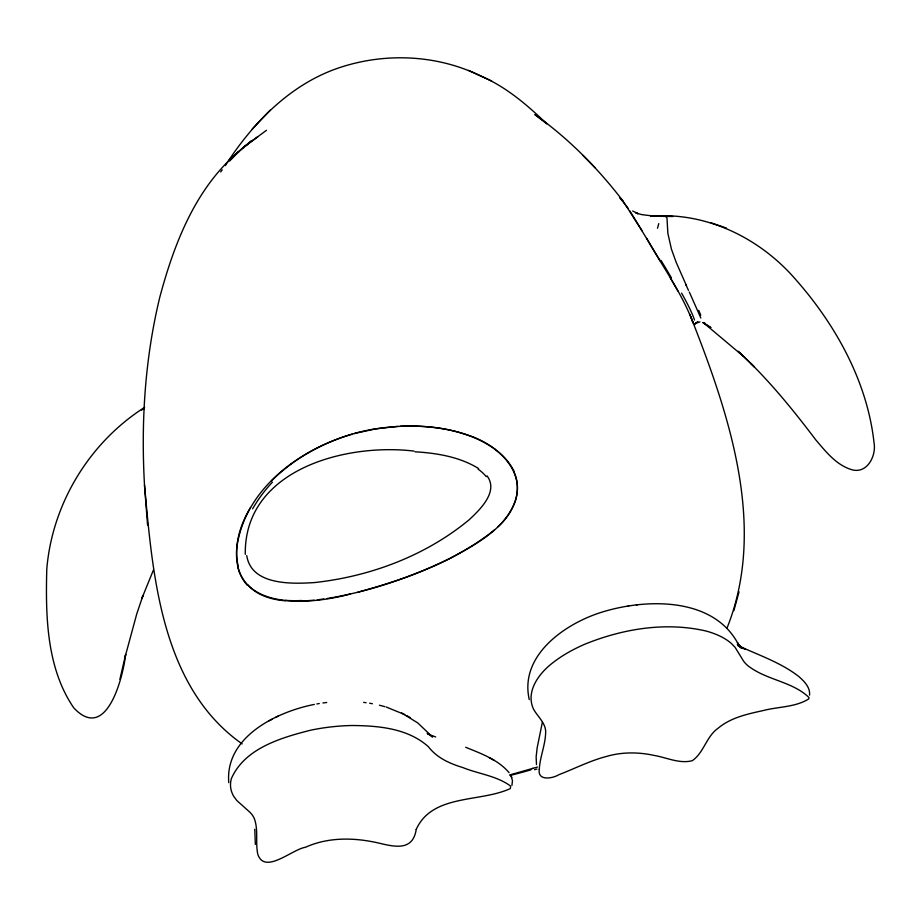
<?xml version="1.0" encoding="UTF-8"?>
<svg xmlns="http://www.w3.org/2000/svg" width="920" height="920" viewBox="0 0 920 920"><rect width="100%" height="100%" fill="white"/><g stroke="black" fill="none" stroke-linecap="round" stroke-linejoin="round"><path stroke-width="1.38" d="M245.272 554.3C244.145 469.499 345.632 442.888 413.977 451.087M809.565 695.129C810.382 687.297 804.08 681.133 798.652 676.395C780.47 662.319 758.275 655.029 737.679 645.438M727.042 627.992C768.016 525.607 727.95 410.86 689.609 313.869M542.432 721.947L537.165 747.787L536.141 756.861L536.486 764.612M119.922 679.247L125.649 654.442C123.188 676.442 106.754 743.245 73.703 707.779C46.471 667.862 45.551 615.963 46.782 569.204C52.129 503.826 89.355 442.554 144.647 407.341M124.924 657.558L136.735 613.996L142.991 595.447L141.726 598.77L153.421 570.032M733.849 610.673L739.047 591.801M511.945 785.369L512.474 780.723L511.44 776.859M250.573 507.426C239.982 525.021 233.231 546.526 238.395 566.984M220.673 171.948L222.226 169.843M225.319 165.623C253.483 121.647 292.79 81.604 343.965 66.228C388.148 52.67 437.586 55.28 479.366 75.348M694.554 324.645L696.06 322.862M270.192 110.112L252.252 129.018M229.632 161.023L239.016 151.374C195.477 188.117 174.19 243.501 159.827 297.091C144.911 358.512 140.909 422.211 144.509 485.208C152.708 575.345 161.126 686.987 242.167 743.912M497.651 527.045C512.934 513.74 523.261 491.084 513.762 471.511M271.365 480.999C293.641 458.712 321.977 442.98 352.118 434.136M494.477 529.909C455.112 561.614 406.214 579.014 357.983 592.158M266.466 130.295L242.742 147.879L229.264 159.942L251.965 140.472L242.742 147.879L257.922 136.643M697.912 321.505L694.956 323.667L699.959 321.897M314.353 704.409C276.425 711.884 224.848 737.081 228.769 782.678M269.146 720.785L272.078 719.29M275.597 717.439L278.173 716.116M537.452 767.05L509.542 775.008M532.944 768.361L532.036 768.625M355.879 433.113C301.587 447.867 245.479 487.554 236.911 546.745C230.264 611.512 309.108 605.36 350.175 594.021M354.246 433.538L376.222 428.789L397.82 426.409M534.566 769.683L536.947 769.051M737.322 644.253L741.244 648.002L737.437 642.7L738.794 645.173C714.713 597.39 648.347 598.31 603.957 611.524C566.536 622.46 518.995 654.706 529.264 699.591M326.957 598.54C369.713 591.548 411.148 577.311 450.053 558.382C475.237 544.536 504.93 529.506 515.43 500.698C525.596 469.085 494.661 443.21 467.36 434.976C437.862 424.856 405.789 424.12 375.187 428.961M316.848 703.938L319.274 703.535M323.794 598.977L317.354 599.84M636.341 604.865L637.548 604.716M628.141 605.946L628.797 605.866M322.92 702.949L326.726 702.5M314.168 600.196L301.634 601.116M400.246 426.27C432.929 425.063 467.716 429.916 494.994 449.167M672.75 216.511L650.681 216.177C706.571 211.68 760.449 238.245 796.386 280.312C836.084 325.496 867.318 382.041 874 442.451C876.61 456.021 866.824 474.846 850.873 469.43C835.785 464.496 825.677 451.433 815.752 439.829C792.062 408.468 767.084 377.89 738.081 351.244L754.354 366.884M415.012 451.789C436.908 453.1 459.643 456.826 478.595 468.533M655.074 216.269L641.734 214.613L635.893 212.992L638.158 213.704L632.684 210.99M285.43 600.783C271.653 599.713 257.094 595.458 247.675 584.775M363.664 702.385L366.068 702.707M710.757 327.509L703.259 322.563L704.398 323.587L704.662 322.609M369.667 703.202L372.393 703.742M379.466 705.226L384.859 706.652M665.597 216.361L666.988 217.982L667.862 233.358L671.45 249.182L676.211 262.407L686.446 285.637M726.512 228.102L711.022 222.801M386.204 707.008L404.731 714.598M435.678 736.954L430.284 734.976M465.669 747.27C481.056 753.56 498.03 759.563 509.082 772.673M738.404 645.794L745.522 649.462L737.909 645.035M479.665 75.52C505.39 86.273 526.93 104.638 546.767 123.82L534.853 114.563C568.502 138.368 597.632 168.038 622.725 200.629L642.217 230.954M468.556 70.357L491.544 81.006M427.57 733.7L429.939 734.838L427.57 733.435M401.603 712.908L417.795 722.959L432.561 737.023L427.202 733.228M406.824 715.737L410.147 717.531M489.152 757.631L494.051 760.311M738.507 645.633L740.623 646.794M704.237 323.564L710.746 327.554M619.712 197.57L628.36 208.598M703.259 322.563L743.072 356.051M739.047 645.702L742.371 648.508L739.726 646.277M619.931 197.719L622.725 200.629M750.593 363.239L754.423 366.942M595.366 167.969L582.774 155.238M487.094 475.893C498.755 491.728 480.091 509.496 469.142 519.788C425.661 555.726 370.311 576.483 314.513 582.567C291.559 584.039 251.321 585.361 246.732 555.599M629.636 210.565L660.318 261.05M646.726 238.429C662.262 266.156 681.478 292.272 692.806 322.161M670.255 277.76L677.798 290.858M700.833 318.032L689.298 291.973M511.716 777.504L511.06 775.939L511.324 776.595M690.874 316.848L692.472 321.08A53.371 8.452 57.5 0 1 693.082 322.931M255.357 844.41L254.771 829.242M144.509 485.208L147.568 525.067M530.886 769.867A613.801 585.327 -65 0 1 510.404 775.376M301.679 600.519A153.145 133.779 -52.4 0 1 285.51 600.357M247.296 585.223A40.008 34.696 86.5 0 1 237.82 567.168M252.62 508.829A162.368 147.936 62.2 0 1 272.458 482.149M494.868 449.339A59.351 58.937 25.4 0 1 514.13 471.339M658.755 223.606A149.327 18.239 -59.1 0 1 657.478 228.252M685.825 284.51A60.041 1.104 65.5 0 1 688.459 290.375M700.764 315.157A51.497 3.139 71.4 0 1 698.751 310.373M703.455 323.196A51.163 3.668 72.4 0 1 702.891 322.46M141.519 410.078A51.416 19.803 50.2 0 1 144.129 408.928M478.181 469.223A39.617 37.237 86.7 0 1 486.266 476.652M681.57 293.123A59.926 10.223 56.8 0 1 694.543 320.056M660.997 260.371A75.06 4.244 59.5 0 1 671.416 277.851M355.844 433.021A194.959 174.857 12 0 1 375.164 428.858M539.281 769.338C537.384 781.172 552.356 778.676 558.877 774.697C574.781 768.614 590.007 760.702 606.556 756.424C622.035 751.881 638.537 752.019 654.223 755.435C666.735 757.562 679.558 764.048 692.288 760.69C703.949 752.686 706.295 736.402 718.175 728.192C730.848 717.519 747.569 714.012 763.335 710.527C778.308 706.617 795.605 707.284 808.749 698.901L808.956 697.509C793.466 682.318 768.752 680.248 750.904 667.897A82.524 38.571 -14.6 0 1 743.578 661.123L735.034 647.243L731.032 643.183A106.823 50.312 -11.9 0 0 705.881 630.982C665.666 621.702 622.909 628.774 585.085 644.103A106.823 50.312 -11.9 0 0 552.977 662.641C539.246 672.991 525.228 691.46 533.566 709.251C537.97 717.14 546.675 723.741 545.606 733.734C545.031 745.856 539.925 757.24 539.281 769.338M416.231 829.38C412.896 851.448 394.484 846.779 378.81 843.088C354.556 837.487 328.52 836.866 305.417 847.285C292.238 849.194 264.902 874.839 257.818 854.404C255.311 842.823 258.439 830.61 254.564 819.248A76.061 33.235 -5.7 0 0 249.849 812.187L236.9 800.607L233.887 796.559A102.879 46.828 -7.6 0 1 231.426 778.469C244.8 748.213 281.14 737.702 310.638 730.204A102.89 46.839 -7.6 0 1 351.969 725.512C378.338 725.684 407.951 728.295 428.421 746.752C436.862 757.827 449.753 763.6 462.725 767.521C478.457 773.938 496.926 775.824 510.68 786.163L510.335 788.555C480.297 802.608 432.388 793.695 416.231 829.38"/></g></svg>
